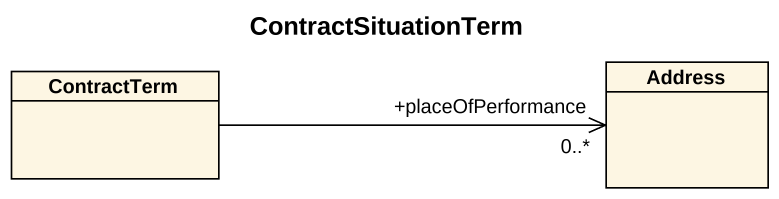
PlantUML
@startuml
title ContractSituationTerm
hide circle
hide empty members
class ContractTerm
class Address
ContractTerm -right-> "+placeOfPerformance\n0..*" Address
@enduml
